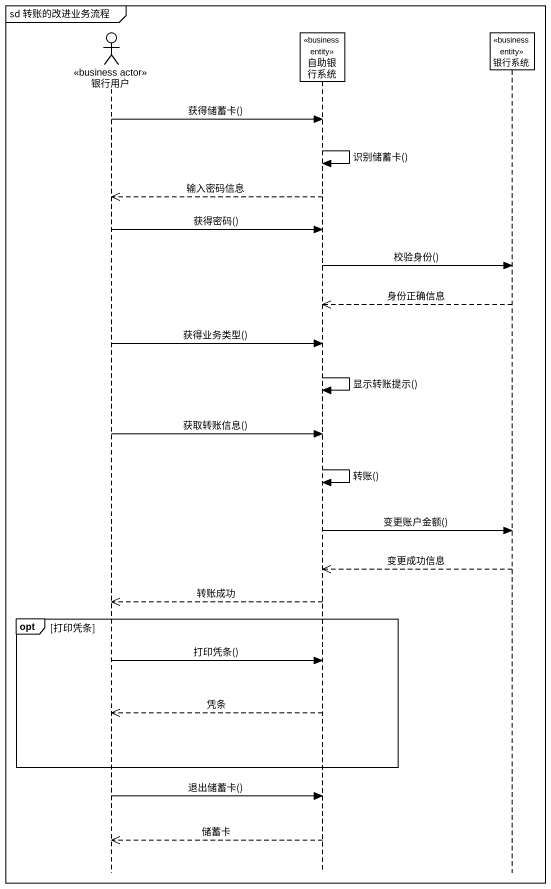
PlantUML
@startuml
mainframe sd 转账的改进业务流程
hide footbox
actor 银行用户 <<business actor>>
participant 自助银行系统 <<business entity>>
participant 银行系统 <<business entity>>

银行用户 -> 自助银行系统 : 获得储蓄卡()
自助银行系统 -> 自助银行系统 : 识别储蓄卡()
自助银行系统 -->> 银行用户 : 输入密码信息
银行用户 -> 自助银行系统 : 获得密码()
自助银行系统 -> 银行系统 : 校验身份()
银行系统 -->> 自助银行系统 : 身份正确信息
银行用户 -> 自助银行系统 : 获得业务类型()
自助银行系统 -> 自助银行系统 : 显示转账提示()
银行用户 -> 自助银行系统 : 获取转账信息()
自助银行系统 -> 自助银行系统 : 转账()
自助银行系统 -> 银行系统 : 变更账户金额()
银行系统 -->> 自助银行系统 : 变更成功信息
自助银行系统 -->> 银行用户 : 转账成功
opt 打印凭条
  银行用户 -> 自助银行系统 : 打印凭条()
  自助银行系统 -->> 银行用户 : 凭条
end
银行用户 -> 自助银行系统 : 退出储蓄卡()
自助银行系统 -->> 银行用户 : 储蓄卡
@enduml
